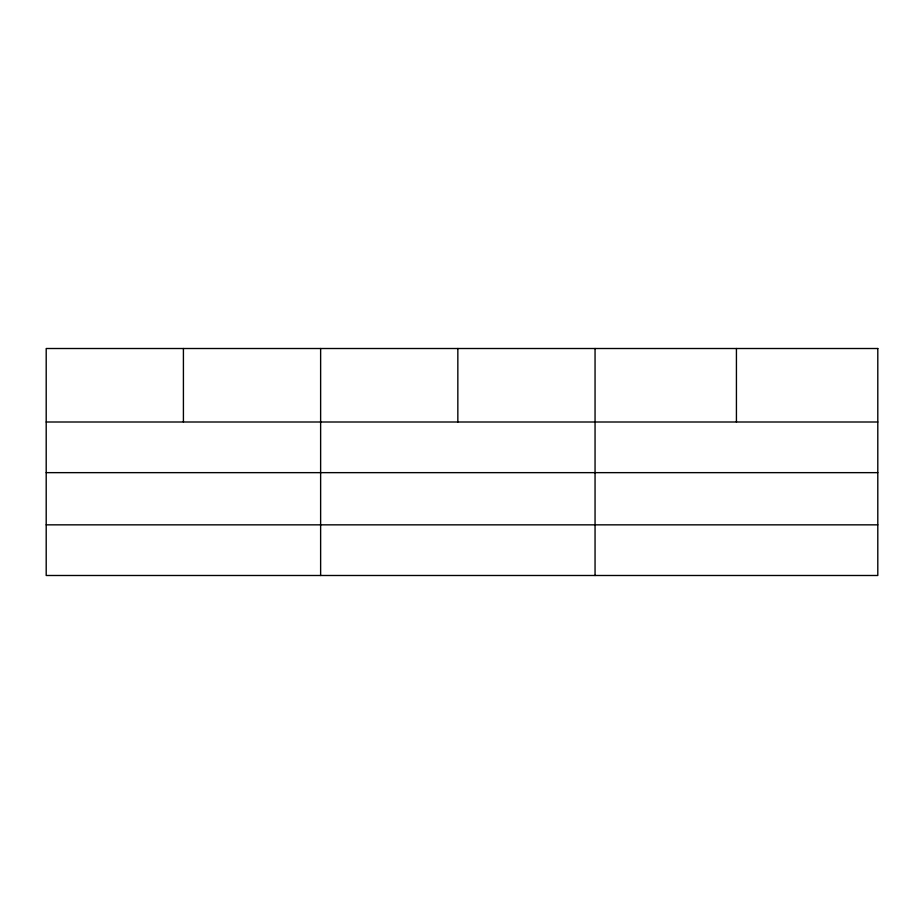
<?xml version="1.0" encoding="UTF-8"?>
<svg xmlns="http://www.w3.org/2000/svg" width="924" height="924" viewBox="0 0 924 924"><rect width="100%" height="100%" fill="white"/><g stroke="black" fill="none" stroke-linecap="round" stroke-linejoin="round"><path stroke-width="1.39" d="M46.2 422.002L877.8 422.002M46.2 472.649L877.8 472.649M46.2 524.844L877.8 524.844M736.428 348.51L736.428 422.002M595.056 348.51L595.056 575.49M457.842 348.51L457.842 422.002M320.628 348.51L320.628 575.49M183.414 348.51L183.414 422.002M877.8 348.51L46.2 348.51L46.2 575.49L877.8 575.49L877.8 348.51"/></g></svg>
